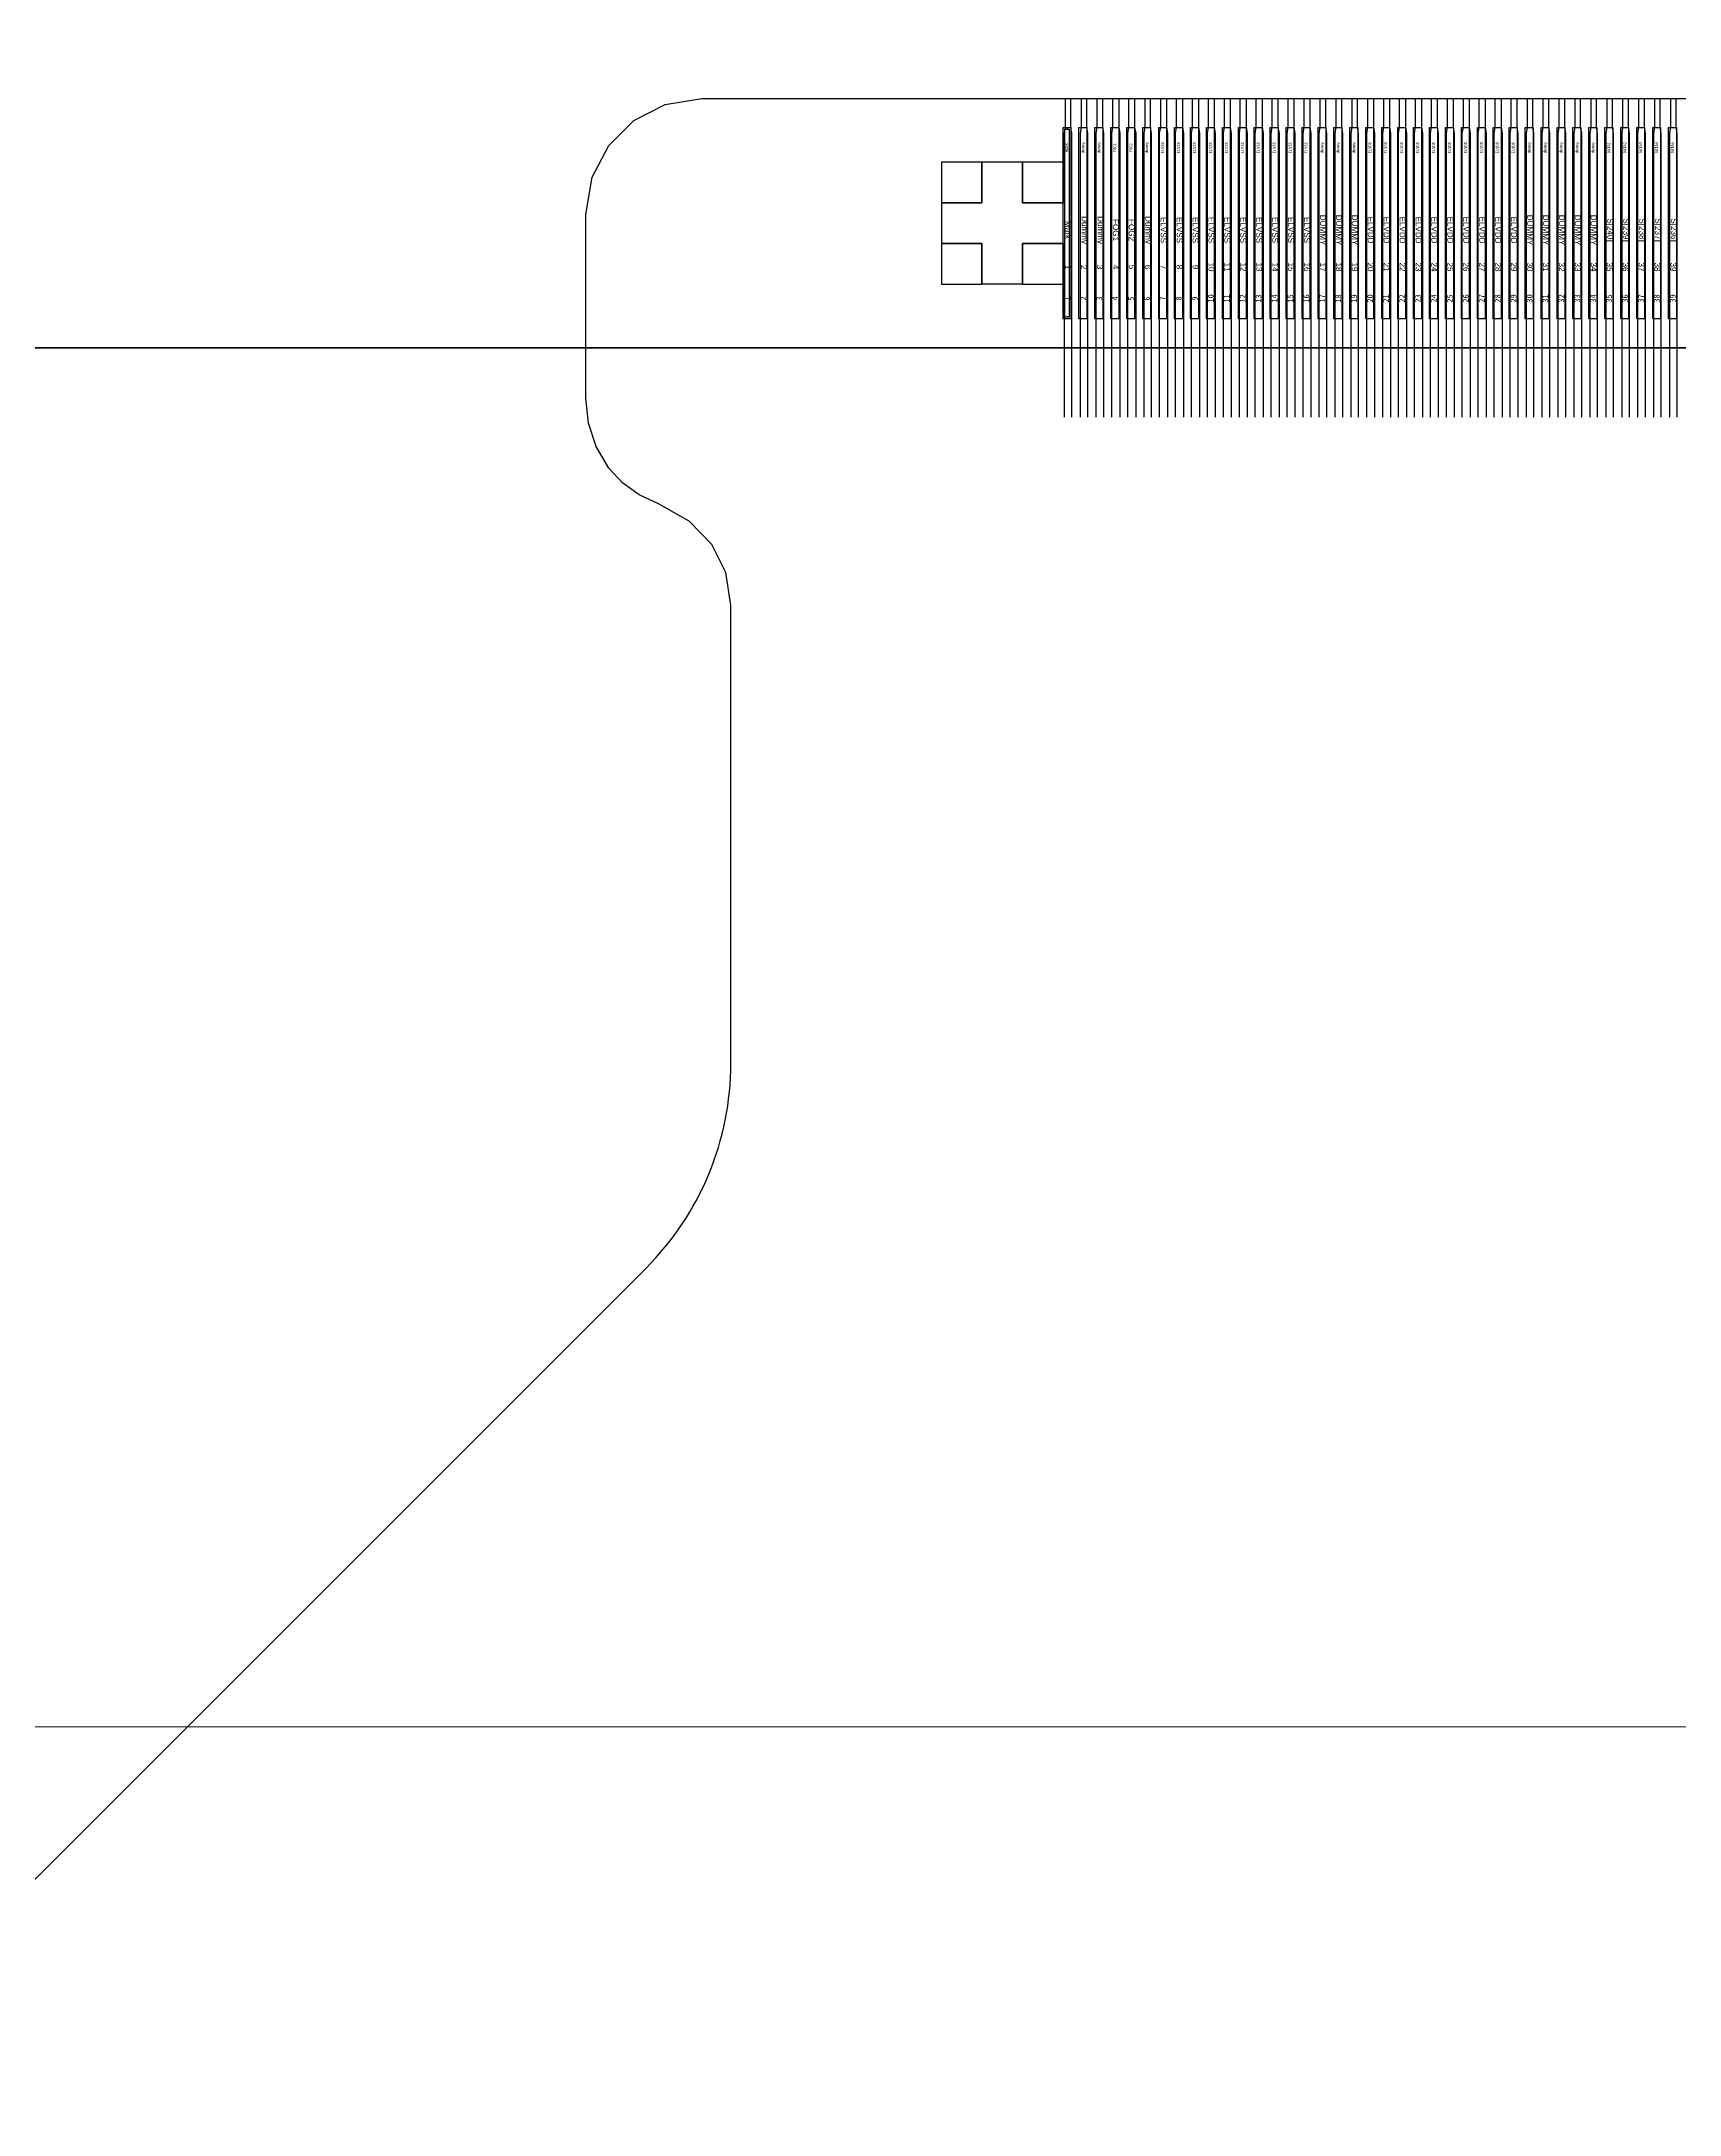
# Model space of a CAD drawing. Header units: millimetres. Extents: x 1773 to 2105, y 395 to 649.
# Drawn here: x 1835.159 to 1837.986, y 509.084 to 512.662 of the extents above; entities that cross this region are included whole.
import ezdxf
from ezdxf.enums import TextEntityAlignment as Align

# ---------------------------------------------------------------- set-up
doc = ezdxf.new("R2010")
doc.units = ezdxf.units.MM
for name, color, linetype in [('01 Copper', 3, 'Continuous'), ('06 Cutline', 4, 'Continuous'), ('13 OL no.', 190, 'Continuous'), ('14 OL name', 220, 'Continuous'), ('DST', 253, 'Continuous')]:
    doc.layers.add(name, color=color, linetype=linetype)
for name, color, linetype, lineweight in [('CG', 3, 'Continuous', 20), ('FPC.drawing', 30, 'Continuous', 100), ('P_OLED.drawing', 3, 'Continuous', 100)]:
    doc.layers.add(name, color=color, linetype=linetype, lineweight=lineweight)
doc.styles.add('MBC_Arial_Font', font='arial.ttf')

# ---------------------------------------------------------------- blocks, each defined once
blk = doc.blocks.new('*U2')
at = {"color": 6}
for p, q in [((-0.035, 0.035), (-0.035, -0.035)), ((0.035, 0.035), (-0.035, 0.035)), ((0.035, -0.035), (0.035, 0.035)), ((-0.035, -0.035), (0.035, -0.035))]:
    blk.add_line(p, q, dxfattribs=at)
blk = doc.blocks.new('*U3')
at = {"color": 0, "linetype": 'ByBlock', "lineweight": -2}
for p in [(0, 0), (0.14, 0), (0, -0.14), (0.14, -0.14)]:
    blk.add_blockref('*U2', p, dxfattribs=at)
blk = doc.blocks.new('et')
at = {"layer": '01 Copper', "color": 1}
for points in [[(1735.3312, 489.224), (1735.3312, 489.174), (1735.3295, 489.164), (1735.3295, 489.044), (1735.2577, 489.044), (1735.2577, 489.114), (1735.1877, 489.114), (1735.1877, 489.044), (1735.1177, 489.044), (1735.1177, 488.974), (1735.1877, 488.974), (1735.1877, 488.904), (1735.2577, 488.904), (1735.2577, 488.974), (1735.3295, 488.974), (1735.3295, 488.674)], [(1735.343, 488.674), (1735.343, 489.164), (1735.3412, 489.174), (1735.3412, 489.224)], [(1735.3587, 489.224), (1735.3587, 489.174), (1735.357, 489.164), (1735.357, 488.674)], [(1735.3705, 488.674), (1735.3705, 489.164), (1735.3687, 489.174), (1735.3687, 489.224)], [(1735.3862, 489.224), (1735.3862, 489.174), (1735.3845, 489.164), (1735.3845, 488.674)], [(1735.398, 488.674), (1735.398, 489.164), (1735.3962, 489.174), (1735.3962, 489.224)], [(1735.4687, 489.224), (1735.4687, 489.174), (1735.4669, 489.164), (1735.4669, 488.674)], [(1735.4804, 488.674), (1735.4804, 489.164), (1735.4787, 489.174), (1735.4787, 489.224)], [(1735.7711, 489.224), (1735.7711, 489.174), (1735.7693, 489.164), (1735.7693, 488.674)], [(1735.7828, 488.674), (1735.7828, 489.164), (1735.7811, 489.174), (1735.7811, 489.224)], [(1735.7986, 489.224), (1735.7986, 489.174), (1735.7968, 489.164), (1735.7968, 488.674)], [(1735.8103, 488.674), (1735.8103, 489.164), (1735.8086, 489.174), (1735.8086, 489.224)], [(1735.8261, 489.224), (1735.8261, 489.174), (1735.8243, 489.164), (1735.8243, 488.674)], [(1735.8378, 488.674), (1735.8378, 489.164), (1735.8361, 489.174), (1735.8361, 489.224)], [(1736.1285, 489.224), (1736.1285, 489.174), (1736.1267, 489.164), (1736.1267, 488.674)], [(1736.1402, 488.674), (1736.1402, 489.164), (1736.1385, 489.174), (1736.1385, 489.224)], [(1736.1559, 489.224), (1736.1559, 489.174), (1736.1542, 489.164), (1736.1542, 488.674)], [(1736.1677, 488.674), (1736.1677, 489.164), (1736.1659, 489.174), (1736.1659, 489.224)], [(1736.1834, 489.224), (1736.1834, 489.174), (1736.1817, 489.164), (1736.1817, 488.674)], [(1736.1952, 488.674), (1736.1952, 489.164), (1736.1934, 489.174), (1736.1934, 489.224)], [(1736.2109, 489.224), (1736.2109, 489.174), (1736.2092, 489.164), (1736.2092, 488.674)], [(1736.2227, 488.674), (1736.2227, 489.164), (1736.2209, 489.174), (1736.2209, 489.224)], [(1736.2384, 489.224), (1736.2384, 489.174), (1736.2367, 489.164), (1736.2367, 488.674)], [(1736.2502, 488.674), (1736.2502, 489.164), (1736.2484, 489.174), (1736.2484, 489.224)]]:
    blk.add_lwpolyline(points, dxfattribs=at)
at = {"layer": '01 Copper', "color": 4}
for points in [[(1735.412, 488.674), (1735.412, 489.164), (1735.4137, 489.174), (1735.4137, 489.224)], [(1735.4237, 489.224), (1735.4237, 489.174), (1735.4255, 489.164), (1735.4255, 488.674)], [(1735.4944, 488.674), (1735.4944, 489.164), (1735.4962, 489.174), (1735.4962, 489.224)], [(1735.5062, 489.224), (1735.5062, 489.174), (1735.5079, 489.164), (1735.5079, 488.674)], [(1735.5219, 488.674), (1735.5219, 489.164), (1735.5237, 489.174), (1735.5237, 489.224)], [(1735.5337, 489.224), (1735.5337, 489.174), (1735.5354, 489.164), (1735.5354, 488.674)], [(1735.5494, 488.674), (1735.5494, 489.164), (1735.5512, 489.174), (1735.5512, 489.224)], [(1735.5612, 489.224), (1735.5612, 489.174), (1735.5629, 489.164), (1735.5629, 488.674)], [(1735.5769, 488.674), (1735.5769, 489.164), (1735.5787, 489.174), (1735.5787, 489.224)], [(1735.5887, 489.224), (1735.5887, 489.174), (1735.5904, 489.164), (1735.5904, 488.674)], [(1735.6044, 488.674), (1735.6044, 489.164), (1735.6061, 489.174), (1735.6061, 489.224)], [(1735.6161, 489.224), (1735.6161, 489.174), (1735.6179, 489.164), (1735.6179, 488.674)], [(1735.6319, 488.674), (1735.6319, 489.164), (1735.6336, 489.174), (1735.6336, 489.224)], [(1735.6436, 489.224), (1735.6436, 489.174), (1735.6454, 489.164), (1735.6454, 488.674)], [(1735.6594, 488.674), (1735.6594, 489.164), (1735.6611, 489.174), (1735.6611, 489.224)], [(1735.6711, 489.224), (1735.6711, 489.174), (1735.6729, 489.164), (1735.6729, 488.674)], [(1735.6869, 488.674), (1735.6869, 489.164), (1735.6886, 489.174), (1735.6886, 489.224)], [(1735.6986, 489.224), (1735.6986, 489.174), (1735.7004, 489.164), (1735.7004, 488.674)], [(1735.7144, 488.674), (1735.7144, 489.164), (1735.7161, 489.174), (1735.7161, 489.224)], [(1735.7261, 489.224), (1735.7261, 489.174), (1735.7279, 489.164), (1735.7279, 488.674)], [(1735.7418, 488.674), (1735.7418, 489.164), (1735.7436, 489.174), (1735.7436, 489.224)], [(1735.7536, 489.224), (1735.7536, 489.174), (1735.7553, 489.164), (1735.7553, 488.674)]]:
    blk.add_lwpolyline(points, dxfattribs=at)
at = {"layer": '01 Copper', "color": 6}
for points in [[(1735.4395, 488.674), (1735.4395, 489.164), (1735.4412, 489.174), (1735.4412, 489.224)], [(1735.4512, 489.224), (1735.4512, 489.174), (1735.453, 489.164), (1735.453, 488.674)]]:
    blk.add_lwpolyline(points, dxfattribs=at)
at = {"layer": '01 Copper', "color": 141, "true_color": 0xadddf7}
for points in [[(1735.8518, 488.674), (1735.8518, 489.164), (1735.8536, 489.174), (1735.8536, 489.224)], [(1735.8636, 489.224), (1735.8636, 489.174), (1735.8653, 489.164), (1735.8653, 488.674)], [(1735.8793, 488.674), (1735.8793, 489.164), (1735.881, 489.174), (1735.881, 489.224)], [(1735.891, 489.224), (1735.891, 489.174), (1735.8928, 489.164), (1735.8928, 488.674)], [(1735.9068, 488.674), (1735.9068, 489.164), (1735.9085, 489.174), (1735.9085, 489.224)], [(1735.9185, 489.224), (1735.9185, 489.174), (1735.9203, 489.164), (1735.9203, 488.674)], [(1735.9343, 488.674), (1735.9343, 489.164), (1735.936, 489.174), (1735.936, 489.224)], [(1735.946, 489.224), (1735.946, 489.174), (1735.9478, 489.164), (1735.9478, 488.674)], [(1735.9618, 488.674), (1735.9618, 489.164), (1735.9635, 489.174), (1735.9635, 489.224)], [(1735.9735, 489.224), (1735.9735, 489.174), (1735.9753, 489.164), (1735.9753, 488.674)], [(1735.9893, 488.674), (1735.9893, 489.164), (1735.991, 489.174), (1735.991, 489.224)], [(1736.001, 489.224), (1736.001, 489.174), (1736.0028, 489.164), (1736.0028, 488.674)], [(1736.0167, 488.674), (1736.0167, 489.164), (1736.0185, 489.174), (1736.0185, 489.224)], [(1736.0285, 489.224), (1736.0285, 489.174), (1736.0302, 489.164), (1736.0302, 488.674)], [(1736.0442, 488.674), (1736.0442, 489.164), (1736.046, 489.174), (1736.046, 489.224)], [(1736.056, 489.224), (1736.056, 489.174), (1736.0577, 489.164), (1736.0577, 488.674)], [(1736.0717, 488.674), (1736.0717, 489.164), (1736.0735, 489.174), (1736.0735, 489.224)], [(1736.0835, 489.224), (1736.0835, 489.174), (1736.0852, 489.164), (1736.0852, 488.674)], [(1736.0992, 488.674), (1736.0992, 489.164), (1736.101, 489.174), (1736.101, 489.224)], [(1736.111, 489.224), (1736.111, 489.174), (1736.1127, 489.164), (1736.1127, 488.674)]]:
    blk.add_lwpolyline(points, dxfattribs=at)
at = {"layer": '01 Copper'}
for points in [[(1736.2659, 489.224), (1736.2659, 489.174), (1736.2642, 489.164), (1736.2642, 488.674)], [(1736.2777, 488.674), (1736.2777, 489.164), (1736.2759, 489.174), (1736.2759, 489.224)], [(1736.2934, 489.224), (1736.2934, 489.174), (1736.2917, 489.164), (1736.2917, 488.674)], [(1736.3052, 488.674), (1736.3052, 489.164), (1736.3034, 489.174), (1736.3034, 489.224)], [(1736.3209, 489.224), (1736.3209, 489.174), (1736.3191, 489.164), (1736.3191, 488.674)], [(1736.3326, 488.674), (1736.3326, 489.164), (1736.3309, 489.174), (1736.3309, 489.224)], [(1736.3484, 489.224), (1736.3484, 489.174), (1736.3466, 489.164), (1736.3466, 488.674)], [(1736.3601, 488.674), (1736.3601, 489.164), (1736.3584, 489.174), (1736.3584, 489.224)], [(1736.3759, 489.224), (1736.3759, 489.174), (1736.3741, 489.164), (1736.3741, 488.674)], [(1736.3876, 488.674), (1736.3876, 489.164), (1736.3859, 489.174), (1736.3859, 489.224)]]:
    blk.add_lwpolyline(points, dxfattribs=at)
at = {"layer": '06 Cutline', "color": 4, "linetype": 'Continuous'}
blk.add_lwpolyline([(1733.1473, 485.7449), (1734.608, 487.2056, 0.198912), (1734.7544, 487.5591), (1734.7544, 488.3496), (1734.7459, 488.4058), (1734.7217, 488.4544), (1734.6827, 488.4949), (1734.6294, 488.5243), (1734.596, 488.5403), (1734.5673, 488.561), (1734.5436, 488.586), (1734.5218, 488.6233), (1734.5088, 488.6636), (1734.5044, 488.7069), (1734.5044, 489.024), (1734.5151, 489.0884), (1734.5436, 489.1429), (1734.5869, 489.1858), (1734.6411, 489.2137), (1734.7044, 489.224), (1746.3044, 489.224)], format="xyb", dxfattribs=at)
at = {"layer": '13 OL no.', "style": 'MBC_Arial_Font'}
for s, p in [('1', (1735.3362, 488.9332)), ('2', (1735.3637, 488.9332)), ('3', (1735.3912, 488.9332)), ('4', (1735.4187, 488.9332)), ('5', (1735.4462, 488.9332)), ('6', (1735.4737, 488.9332)), ('7', (1735.5012, 488.9332)), ('8', (1735.5287, 488.9332)), ('9', (1735.5562, 488.9332)), ('10', (1735.5837, 488.9332)), ('11', (1735.6111, 488.9332)), ('12', (1735.6386, 488.9332)), ('13', (1735.6661, 488.9332)), ('14', (1735.6936, 488.9332)), ('15', (1735.7211, 488.9332)), ('16', (1735.7486, 488.9332)), ('17', (1735.7761, 488.9332)), ('18', (1735.8036, 488.9332)), ('19', (1735.8311, 488.9332)), ('20', (1735.8586, 488.9332)), ('21', (1735.886, 488.9332)), ('22', (1735.9135, 488.9332)), ('23', (1735.941, 488.9332)), ('24', (1735.9685, 488.9332)), ('25', (1735.996, 488.9332)), ('26', (1736.0235, 488.9332)), ('27', (1736.051, 488.9332)), ('28', (1736.0785, 488.9332)), ('29', (1736.106, 488.9332)), ('30', (1736.1335, 488.9332)), ('31', (1736.1609, 488.9332)), ('32', (1736.1884, 488.9332)), ('33', (1736.2159, 488.9332)), ('34', (1736.2434, 488.9332)), ('35', (1736.2709, 488.9332)), ('36', (1736.2984, 488.9332)), ('37', (1736.3259, 488.9332)), ('38', (1736.3534, 488.9332)), ('39', (1736.3809, 488.9332))]:
    blk.add_text(s, height=0.01, rotation=270, dxfattribs=at).set_placement(p, align=Align.MIDDLE_CENTER)
at = {"layer": '14 OL name', "style": 'MBC_Arial_Font'}
for s, p in [('Dummy', (1735.3649, 488.997)), ('Dummy', (1735.3924, 488.997)), ('Dummy', (1735.4748, 488.997)), ('ELVSS', (1735.5012, 488.997)), ('ELVSS', (1735.5287, 488.997)), ('ELVSS', (1735.5562, 488.997)), ('ELVSS', (1735.5837, 488.997)), ('ELVSS', (1735.6111, 488.997)), ('ELVSS', (1735.6386, 488.997)), ('ELVSS', (1735.6661, 488.997)), ('ELVSS', (1735.6936, 488.997)), ('ELVSS', (1735.7211, 488.997)), ('ELVSS', (1735.7486, 488.997)), ('DUMMY', (1735.7761, 488.997)), ('DUMMY', (1735.8036, 488.997)), ('DUMMY', (1735.8311, 488.997)), ('ELVDD', (1735.8586, 488.997)), ('ELVDD', (1735.886, 488.997)), ('ELVDD', (1735.9135, 488.997)), ('ELVDD', (1735.941, 488.997)), ('ELVDD', (1735.9685, 488.997)), ('ELVDD', (1735.996, 488.997)), ('ELVDD', (1736.0235, 488.997)), ('ELVDD', (1736.051, 488.997)), ('ELVDD', (1736.0785, 488.997)), ('ELVDD', (1736.106, 488.997)), ('DUMMY', (1736.1335, 488.997)), ('DUMMY', (1736.1609, 488.997)), ('DUMMY', (1736.1884, 488.997)), ('DUMMY', (1736.2159, 488.997)), ('DUMMY', (1736.2434, 488.997)), ('Mark', (1735.3362, 488.997)), ('FOG1', (1735.4187, 488.997)), ('FOG2', (1735.4462, 488.997)), ('S[240]', (1736.272, 488.997)), ('S[239]', (1736.2995, 488.997)), ('S[238]', (1736.327, 488.997)), ('S[237]', (1736.3545, 488.997)), ('S[236]', (1736.382, 488.997))]:
    blk.add_text(s, height=0.01, rotation=270, dxfattribs=at).set_placement(p, align=Align.MIDDLE_CENTER)

msp = doc.modelspace()

# ---------------------------------------------------------------- linework, layer by layer
at = {"color": 6}
for p, q in [((1836.922, 512.1831), (1836.922, 512.5131)), ((1836.922, 512.5131), (1836.9355, 512.5131)), ((1836.925, 512.1861), (1836.925, 512.5101)), ((1836.925, 512.5101), (1836.9288, 512.5101)), ((1836.9288, 512.5131), (1836.9288, 512.5101)), ((1836.9288, 512.5101), (1836.9325, 512.5101)), ((1836.9325, 512.5101), (1836.9325, 512.1861)), ((1836.9355, 512.5131), (1836.9355, 512.1831)), ((1836.9495, 512.1831), (1836.9495, 512.5131)), ((1836.9495, 512.5131), (1836.963, 512.5131)), ((1836.963, 512.5131), (1836.963, 512.1831)), ((1836.977, 512.1831), (1836.977, 512.5131)), ((1836.977, 512.5131), (1836.9905, 512.5131)), ((1836.9905, 512.5131), (1836.9905, 512.1831)), ((1837.0045, 512.1831), (1837.0045, 512.5131)), ((1837.0045, 512.5131), (1837.018, 512.5131)), ((1837.018, 512.5131), (1837.018, 512.1831)), ((1837.032, 512.1831), (1837.032, 512.5131)), ((1837.032, 512.5131), (1837.0455, 512.5131)), ((1837.0455, 512.5131), (1837.0455, 512.1831)), ((1837.0595, 512.1831), (1837.0595, 512.5131)), ((1837.0595, 512.5131), (1837.073, 512.5131)), ((1837.073, 512.5131), (1837.073, 512.1831)), ((1837.087, 512.1831), (1837.087, 512.5131)), ((1837.087, 512.5131), (1837.1005, 512.5131)), ((1837.1005, 512.5131), (1837.1005, 512.1831)), ((1837.1145, 512.1831), (1837.1145, 512.5131)), ((1837.1145, 512.5131), (1837.128, 512.5131)), ((1837.128, 512.5131), (1837.128, 512.1831)), ((1837.142, 512.1831), (1837.142, 512.5131)), ((1837.142, 512.5131), (1837.1555, 512.5131)), ((1837.1555, 512.5131), (1837.1555, 512.1831)), ((1837.1695, 512.1831), (1837.1695, 512.5131)), ((1837.1695, 512.5131), (1837.183, 512.5131)), ((1837.183, 512.5131), (1837.183, 512.1831)), ((1837.197, 512.1831), (1837.197, 512.5131)), ((1837.197, 512.5131), (1837.2105, 512.5131)), ((1837.2105, 512.5131), (1837.2105, 512.1831)), ((1837.2245, 512.1831), (1837.2245, 512.5131)), ((1837.2245, 512.5131), (1837.238, 512.5131)), ((1837.238, 512.5131), (1837.238, 512.1831)), ((1837.252, 512.1831), (1837.252, 512.5131)), ((1837.252, 512.5131), (1837.2655, 512.5131)), ((1837.2655, 512.5131), (1837.2655, 512.1831)), ((1837.2795, 512.1831), (1837.2795, 512.5131)), ((1837.2795, 512.5131), (1837.293, 512.5131)), ((1837.293, 512.5131), (1837.293, 512.1831)), ((1837.307, 512.1831), (1837.307, 512.5131)), ((1837.307, 512.5131), (1837.3205, 512.5131)), ((1837.3205, 512.5131), (1837.3205, 512.1831)), ((1837.3345, 512.1831), (1837.3345, 512.5131)), ((1837.3345, 512.5131), (1837.348, 512.5131)), ((1837.348, 512.5131), (1837.348, 512.1831)), ((1837.362, 512.1831), (1837.362, 512.5131)), ((1837.362, 512.5131), (1837.3755, 512.5131)), ((1837.3755, 512.5131), (1837.3755, 512.1831)), ((1837.3895, 512.1831), (1837.3895, 512.5131)), ((1837.3895, 512.5131), (1837.403, 512.5131)), ((1837.403, 512.5131), (1837.403, 512.1831)), ((1837.417, 512.1831), (1837.417, 512.5131)), ((1837.417, 512.5131), (1837.4305, 512.5131)), ((1837.4305, 512.5131), (1837.4305, 512.1831)), ((1837.4445, 512.1831), (1837.4445, 512.5131)), ((1837.4445, 512.5131), (1837.458, 512.5131)), ((1837.458, 512.5131), (1837.458, 512.1831)), ((1837.472, 512.1831), (1837.472, 512.5131)), ((1837.472, 512.5131), (1837.4855, 512.5131)), ((1837.4855, 512.5131), (1837.4855, 512.1831)), ((1837.4995, 512.1831), (1837.4995, 512.5131)), ((1837.4995, 512.5131), (1837.513, 512.5131)), ((1837.513, 512.5131), (1837.513, 512.1831)), ((1837.527, 512.1831), (1837.527, 512.5131)), ((1837.527, 512.5131), (1837.5405, 512.5131)), ((1837.5405, 512.5131), (1837.5405, 512.1831)), ((1837.5545, 512.1831), (1837.5545, 512.5131)), ((1837.5545, 512.5131), (1837.568, 512.5131)), ((1837.568, 512.5131), (1837.568, 512.1831)), ((1837.582, 512.1831), (1837.582, 512.5131)), ((1837.582, 512.5131), (1837.5955, 512.5131)), ((1837.5955, 512.5131), (1837.5955, 512.1831)), ((1837.6095, 512.1831), (1837.6095, 512.5131)), ((1837.6095, 512.5131), (1837.623, 512.5131)), ((1837.623, 512.5131), (1837.623, 512.1831)), ((1837.637, 512.1831), (1837.637, 512.5131)), ((1837.637, 512.5131), (1837.6505, 512.5131)), ((1837.6505, 512.5131), (1837.6505, 512.1831)), ((1837.6645, 512.1831), (1837.6645, 512.5131)), ((1837.6645, 512.5131), (1837.678, 512.5131)), ((1837.678, 512.5131), (1837.678, 512.1831)), ((1837.692, 512.1831), (1837.692, 512.5131)), ((1837.692, 512.5131), (1837.7055, 512.5131)), ((1837.7055, 512.5131), (1837.7055, 512.1831)), ((1837.7195, 512.1831), (1837.7195, 512.5131)), ((1837.7195, 512.5131), (1837.733, 512.5131)), ((1837.733, 512.5131), (1837.733, 512.1831)), ((1837.747, 512.1831), (1837.747, 512.5131)), ((1837.747, 512.5131), (1837.7605, 512.5131)), ((1837.7605, 512.5131), (1837.7605, 512.1831)), ((1837.7745, 512.1831), (1837.7745, 512.5131)), ((1837.7745, 512.5131), (1837.788, 512.5131)), ((1837.788, 512.5131), (1837.788, 512.1831)), ((1837.802, 512.1831), (1837.802, 512.5131)), ((1837.802, 512.5131), (1837.8155, 512.5131)), ((1837.8155, 512.5131), (1837.8155, 512.1831)), ((1837.8295, 512.1831), (1837.8295, 512.5131)), ((1837.8295, 512.5131), (1837.843, 512.5131)), ((1837.843, 512.5131), (1837.843, 512.1831)), ((1837.857, 512.1831), (1837.857, 512.5131)), ((1837.857, 512.5131), (1837.8705, 512.5131)), ((1837.8705, 512.5131), (1837.8705, 512.1831)), ((1837.8845, 512.1831), (1837.8845, 512.5131)), ((1837.8845, 512.5131), (1837.898, 512.5131)), ((1837.898, 512.5131), (1837.898, 512.1831)), ((1837.912, 512.1831), (1837.912, 512.5131)), ((1837.912, 512.5131), (1837.9255, 512.5131)), ((1837.9255, 512.5131), (1837.9255, 512.1831)), ((1837.9395, 512.1831), (1837.9395, 512.5131)), ((1837.9395, 512.5131), (1837.953, 512.5131)), ((1837.953, 512.5131), (1837.953, 512.1831)), ((1837.967, 512.1831), (1837.967, 512.5131)), ((1837.967, 512.5131), (1837.9805, 512.5131)), ((1837.9805, 512.5131), (1837.9805, 512.1831)), ((1836.9355, 512.1831), (1836.922, 512.1831)), ((1836.9325, 512.1861), (1836.925, 512.1861)), ((1836.963, 512.1831), (1836.9495, 512.1831)), ((1836.9905, 512.1831), (1836.977, 512.1831)), ((1837.018, 512.1831), (1837.0045, 512.1831)), ((1837.0455, 512.1831), (1837.032, 512.1831)), ((1837.073, 512.1831), (1837.0595, 512.1831)), ((1837.1005, 512.1831), (1837.087, 512.1831)), ((1837.128, 512.1831), (1837.1145, 512.1831)), ((1837.1555, 512.1831), (1837.142, 512.1831)), ((1837.183, 512.1831), (1837.1695, 512.1831)), ((1837.2105, 512.1831), (1837.197, 512.1831)), ((1837.238, 512.1831), (1837.2245, 512.1831)), ((1837.2655, 512.1831), (1837.252, 512.1831)), ((1837.293, 512.1831), (1837.2795, 512.1831)), ((1837.3205, 512.1831), (1837.307, 512.1831)), ((1837.348, 512.1831), (1837.3345, 512.1831)), ((1837.3755, 512.1831), (1837.362, 512.1831)), ((1837.403, 512.1831), (1837.3895, 512.1831)), ((1837.4305, 512.1831), (1837.417, 512.1831)), ((1837.458, 512.1831), (1837.4445, 512.1831)), ((1837.4855, 512.1831), (1837.472, 512.1831)), ((1837.513, 512.1831), (1837.4995, 512.1831)), ((1837.5405, 512.1831), (1837.527, 512.1831)), ((1837.568, 512.1831), (1837.5545, 512.1831)), ((1837.5955, 512.1831), (1837.582, 512.1831)), ((1837.623, 512.1831), (1837.6095, 512.1831)), ((1837.6505, 512.1831), (1837.637, 512.1831)), ((1837.678, 512.1831), (1837.6645, 512.1831)), ((1837.7055, 512.1831), (1837.692, 512.1831)), ((1837.733, 512.1831), (1837.7195, 512.1831)), ((1837.7605, 512.1831), (1837.747, 512.1831)), ((1837.788, 512.1831), (1837.7745, 512.1831)), ((1837.8155, 512.1831), (1837.802, 512.1831)), ((1837.843, 512.1831), (1837.8295, 512.1831)), ((1837.8705, 512.1831), (1837.857, 512.1831)), ((1837.898, 512.1831), (1837.8845, 512.1831)), ((1837.9255, 512.1831), (1837.912, 512.1831)), ((1837.953, 512.1831), (1837.9395, 512.1831)), ((1837.9805, 512.1831), (1837.967, 512.1831))]:
    msp.add_line(p, q, dxfattribs=at)
at = {"layer": 'CG', "color": 3, "linetype": 'Continuous'}
msp.add_lwpolyline([(1820.0538, 517.7033, 0.414214), (1828.0038, 509.7533), (1856.1938, 509.7533, 0.414214), (1864.1438, 517.7033), (1864.1438, 547.1933, 0.414214), (1856.1938, 555.1433), (1828.0038, 555.1433, 0.414214), (1820.0538, 547.1933)], format="xyb", close=True, dxfattribs=at)
at = {"layer": 'P_OLED.drawing', "color": 3, "linetype": 'Continuous', "lineweight": 100}
msp.add_lwpolyline([(1830.1036, 512.1331), (1854.094, 512.1331), (1854.3797, 512.1356), (1854.659, 512.1428), (1854.9321, 512.1548), (1855.1991, 512.1717), (1855.4601, 512.1933), (1855.7152, 512.2197), (1855.9646, 512.2508), (1856.2083, 512.2867), (1856.4465, 512.3273), (1856.6793, 512.3726), (1856.9068, 512.4226), (1857.1291, 512.4772), (1857.3463, 512.5366), (1857.5586, 512.6005), (1857.7661, 512.6691)], dxfattribs=at)

# ---------------------------------------------------------------- block references
at = {"color": 6}
msp.add_blockref('*U3', (1836.747, 512.4181), dxfattribs=at)
at = {"layer": 'DST'}
msp.add_blockref('et', (101.5943, 23.3392), dxfattribs=at)

# ---------------------------------------------------------------- texts
at = {"layer": 'FPC.drawing', "color": 30, "linetype": 'Continuous', "lineweight": 100}
for s, height, p in [('MARK', 0.005, (1836.9285, 512.4783)), ('dummy', 0.005, (1836.9563, 512.4783)), ('dummy', 0.005, (1836.9838, 512.4783)), ('FOG1', 0.005, (1837.0113, 512.4783)), ('FOG2', 0.005, (1837.0388, 512.4783)), ('dummy', 0.005, (1837.0663, 512.4783)), ('ELVSS', 0.005, (1837.0938, 512.4783)), ('ELVSS', 0.005, (1837.1213, 512.4783)), ('ELVSS', 0.005, (1837.1488, 512.4783)), ('ELVSS', 0.005, (1837.1763, 512.4783)), ('ELVSS', 0.005, (1837.2038, 512.4783)), ('ELVSS', 0.005, (1837.2313, 512.4783)), ('ELVSS', 0.005, (1837.2588, 512.4783)), ('ELVSS', 0.005, (1837.2863, 512.4783)), ('ELVSS', 0.005, (1837.3138, 512.4783)), ('ELVSS', 0.005, (1837.3413, 512.4783)), ('dummy', 0.005, (1837.3688, 512.4783)), ('dummy', 0.005, (1837.3963, 512.4783)), ('dummy', 0.005, (1837.4238, 512.4783)), ('ELVDD', 0.005, (1837.4513, 512.4783)), ('ELVDD', 0.005, (1837.4788, 512.4783)), ('ELVDD', 0.005, (1837.5063, 512.4783)), ('ELVDD', 0.005, (1837.5338, 512.4783)), ('ELVDD', 0.005, (1837.5613, 512.4783)), ('ELVDD', 0.005, (1837.5888, 512.4783)), ('ELVDD', 0.005, (1837.6163, 512.4783)), ('ELVDD', 0.005, (1837.6438, 512.4783)), ('ELVDD', 0.005, (1837.6713, 512.4783)), ('ELVDD', 0.005, (1837.6988, 512.4783)), ('dummy', 0.005, (1837.7263, 512.4783)), ('dummy', 0.005, (1837.7538, 512.4783)), ('dummy', 0.005, (1837.7813, 512.4783)), ('dummy', 0.005, (1837.8088, 512.4783)), ('dummy', 0.005, (1837.8363, 512.4783)), ('DATA1', 0.005, (1837.8638, 512.4783)), ('DATA2', 0.005, (1837.8913, 512.4783)), ('DATA3', 0.005, (1837.9188, 512.4783)), ('DATA4', 0.005, (1837.9463, 512.4783)), ('DATA5', 0.005, (1837.9738, 512.4783)), ('1', 0.01, (1836.9293, 512.2181)), ('2', 0.01, (1836.9568, 512.2181)), ('3', 0.01, (1836.9843, 512.2181)), ('4', 0.01, (1837.0118, 512.2181)), ('5', 0.01, (1837.0393, 512.2181)), ('6', 0.01, (1837.0668, 512.2181)), ('7', 0.01, (1837.0943, 512.2181)), ('8', 0.01, (1837.1218, 512.2181)), ('9', 0.01, (1837.1493, 512.2181)), ('10', 0.01, (1837.1768, 512.2182)), ('11', 0.01, (1837.2043, 512.2182)), ('12', 0.01, (1837.2318, 512.2182)), ('13', 0.01, (1837.2593, 512.2182)), ('14', 0.01, (1837.2868, 512.2182)), ('15', 0.01, (1837.3143, 512.2182)), ('16', 0.01, (1837.3418, 512.2182)), ('17', 0.01, (1837.3693, 512.2182)), ('18', 0.01, (1837.3968, 512.2182)), ('19', 0.01, (1837.4243, 512.2182)), ('20', 0.01, (1837.4518, 512.2182)), ('21', 0.01, (1837.4793, 512.2182)), ('22', 0.01, (1837.5068, 512.2182)), ('23', 0.01, (1837.5343, 512.2182)), ('24', 0.01, (1837.5618, 512.2182)), ('25', 0.01, (1837.5893, 512.2182)), ('26', 0.01, (1837.6168, 512.2182)), ('27', 0.01, (1837.6443, 512.2182)), ('28', 0.01, (1837.6718, 512.2182)), ('29', 0.01, (1837.6993, 512.2182)), ('30', 0.01, (1837.7268, 512.2182)), ('31', 0.01, (1837.7543, 512.2182)), ('32', 0.01, (1837.7818, 512.2182)), ('33', 0.01, (1837.8093, 512.2182)), ('34', 0.01, (1837.8368, 512.2182)), ('35', 0.01, (1837.8643, 512.2182)), ('36', 0.01, (1837.8918, 512.2182)), ('37', 0.01, (1837.9193, 512.2182)), ('38', 0.01, (1837.9468, 512.2182)), ('39', 0.01, (1837.9743, 512.2182))]:
    msp.add_text(s, height=height, rotation=90, dxfattribs=at).set_placement(p, align=Align.MIDDLE_CENTER)

doc.saveas('drawing.dxf')
